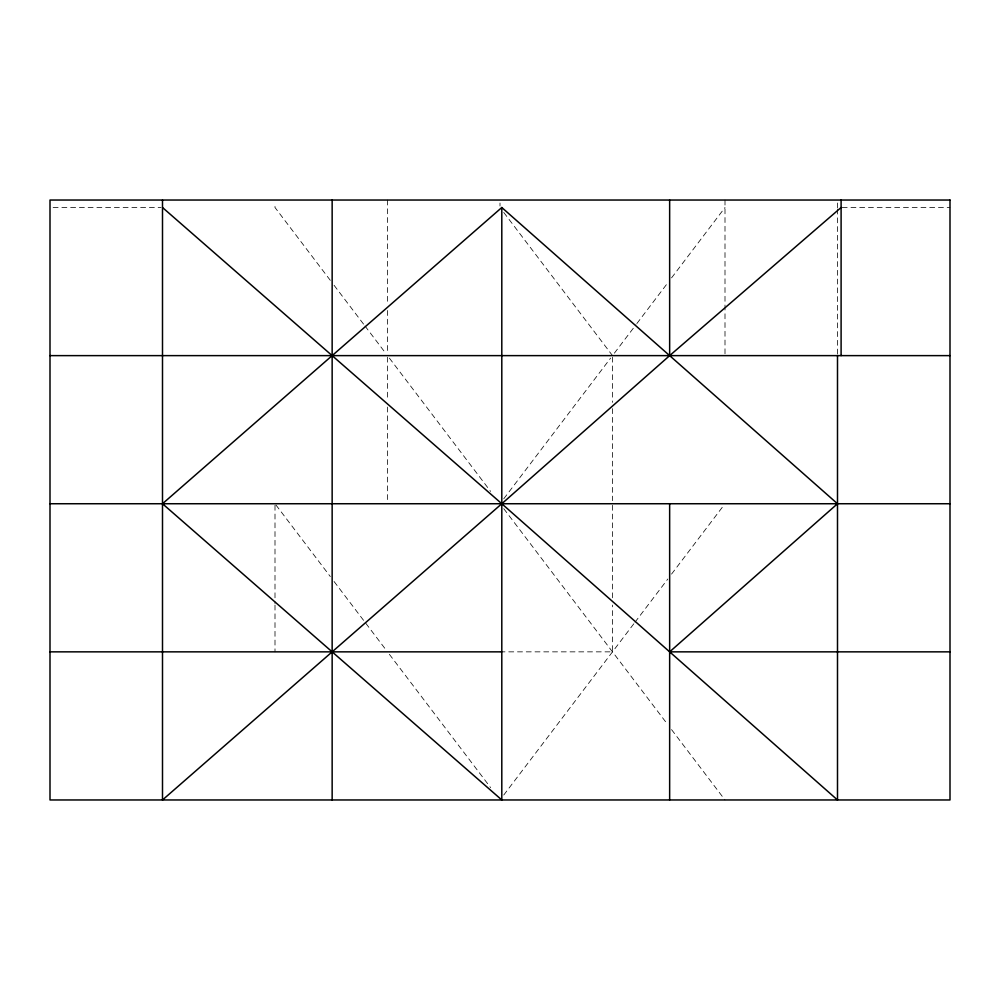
<?xml version="1.0" encoding="UTF-8"?>
<svg xmlns="http://www.w3.org/2000/svg" width="1000" height="1000" viewBox="0 0 1000 1000"><rect width="100%" height="100%" fill="white"/><g stroke="black" fill="none" stroke-linecap="round" stroke-linejoin="round"><path stroke-width="0.75" stroke-dasharray="5 3.75" d="M503.75 498.8L610.625 358.1M614.375 353.162L635.938 324.775M636.875 323.537L667.812 282.8M671.562 277.863L725 207.512M503.75 795.025L634.062 623.462M635 622.225L667.812 579.025M671.562 574.087L724.062 504.975M53.125 207.512L160.938 207.512M842.188 207.512L950 207.512M500 651.85L612.5 651.85L612.5 605.075M503.75 212.45L612.5 355.625M330.312 280.338L275 207.512L275 203.025M334.062 285.275L364.062 324.775M365 326L385.625 353.162M389.375 358.1L490.625 491.4M503.75 508.675L667.812 724.675M671.562 729.613L725 799.963M275.938 504.975L330.312 576.562M334.062 581.5L386.562 650.612M389.375 654.312L490.625 787.625M837.5 203.025L837.5 207.812M837.5 209.075L837.5 354.075M725 200.037L725 354.062M612.5 357.188L612.5 402.4M612.5 408.638L612.5 500.625M612.5 505.3L612.5 598.837M500 203.025L500 206.025M387.5 200.037L387.5 304.288M387.5 310.5L387.5 354.075M387.5 357.188L387.5 400.838M387.5 407.075L387.5 500.625M275 505.3L275 603.525M275 605.075L275 651.85"/><path stroke-width="1.5" d="M841.1 207.512L669.65 355.625L501.8 503.738L162.5 799.963L162.5 200.037M501.8 207.512L162.5 503.738L501.8 799.963L501.8 207.512L837.5 503.738L669.65 651.85L950 651.85M50 355.625L950 355.625M50 503.738L950 503.738M50 651.85L501.8 651.85M162.5 207.512L501.8 503.738L837.5 799.963L837.5 355.625M841.1 200.037L841.1 355.625M669.65 200.037L669.65 355.625M669.65 503.738L669.65 799.963M332.15 200.037L332.15 799.963M950 200.037L50 200.037L50 799.963L950 799.963L950 200.037"/></g></svg>
